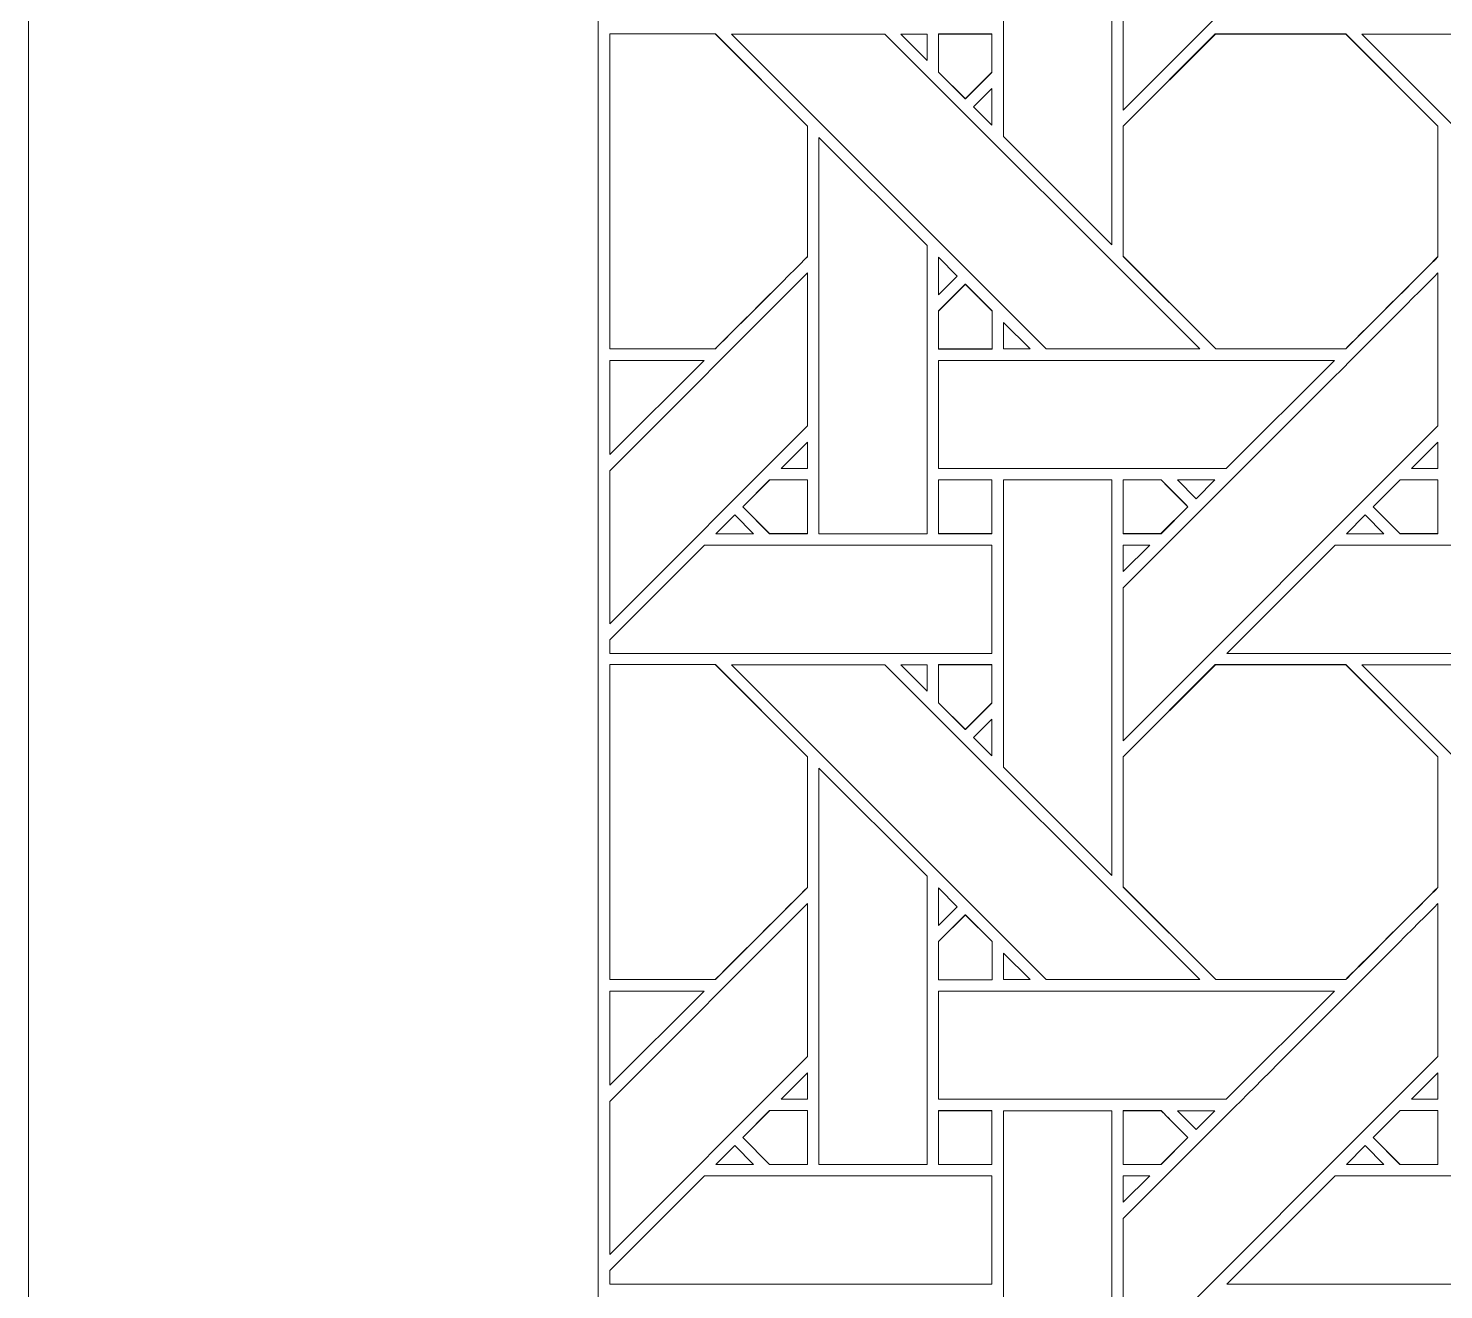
# Model space of a CAD drawing. Header units: inches. Extents: x 3.4 to 21.4, y 0.1 to 18.1.
# Drawn here: x 3.383 to 5.513, y 13.61 to 15.507 of the extents above; entities that cross this region are included whole.
import ezdxf

# ---------------------------------------------------------------- set-up
doc = ezdxf.new("R2010")
doc.units = ezdxf.units.IN
doc.header["$MEASUREMENT"] = 0
doc.layers.add('Design', color=7, linetype='Continuous', lineweight=0)

msp = doc.modelspace()

# ---------------------------------------------------------------- linework, layer by layer
at = {"layer": 'Design'}
for points, knots in [([(3.3829, 18.0948), (3.3829, 18.0948), (3.3829, 0.0948), (3.3829, 0.0948), (3.3829, 0.0948), (21.3829, 0.0948), (21.3829, 0.0948), (21.3829, 0.0948), (21.3829, 18.0948), (21.3829, 18.0948), (21.3829, 18.0948), (3.3829, 18.0948), (3.3829, 18.0948)], [0, 0, 0, 0, 1, 1, 1, 2, 2, 2, 3, 3, 3, 4, 4, 4, 4]), ([(4.2402, 17.2374), (4.2402, 17.2374), (4.2402, 0.9521), (4.2402, 0.9521), (4.2402, 0.9521), (20.5255, 0.9521), (20.5255, 0.9521), (20.5255, 0.9521), (20.5255, 17.2374), (20.5255, 17.2374), (20.5255, 17.2374), (4.2402, 17.2374), (4.2402, 17.2374)], [0, 0, 0, 0, 1, 1, 1, 2, 2, 2, 3, 3, 3, 4, 4, 4, 4]), ([(5.5042, 15.8577), (5.5042, 15.8577), (5.0306, 15.3841), (5.0306, 15.3841), (5.0306, 15.3841), (5.0306, 15.6142), (5.0306, 15.6142), (5.0306, 15.6142), (5.5042, 16.0878), (5.5042, 16.0878), (5.5042, 16.0878), (5.5042, 15.8577), (5.5042, 15.8577)], [0, 0, 0, 0, 1, 1, 1, 2, 2, 2, 3, 3, 3, 4, 4, 4, 4]), ([(5.0134, 15.7763), (5.0134, 15.7763), (5.0134, 15.1812), (5.0134, 15.1812), (5.0134, 15.1812), (4.8505, 15.3441), (4.8505, 15.3441), (4.8505, 15.3441), (4.8505, 15.7763), (4.8505, 15.7763), (4.8505, 15.7763), (5.0134, 15.7763), (5.0134, 15.7763)], [0, 0, 0, 0, 1, 1, 1, 2, 2, 2, 3, 3, 3, 4, 4, 4, 4]), ([(4.4166, 15.4985), (4.4166, 15.4985), (4.5554, 15.3598), (4.5554, 15.3598), (4.5554, 15.3598), (4.5554, 15.1636), (4.5554, 15.1636), (4.5376, 15.1457), (4.4256, 15.0339), (4.4167, 15.0249), (4.4167, 15.0249), (4.2579, 15.0249), (4.2579, 15.0249), (4.2579, 15.0249), (4.2579, 15.4985), (4.2579, 15.4985), (4.2579, 15.4985), (4.4166, 15.4985), (4.4166, 15.4985)], [0, 0, 0, 0, 1, 1, 1, 2, 2, 2, 3, 3, 3, 4, 4, 4, 5, 5, 5, 6, 6, 6, 6]), ([(4.4168, 15.4985), (4.4168, 15.4985), (4.5555, 15.3597), (4.5555, 15.3597), (4.5555, 15.3597), (4.5555, 15.1635), (4.5555, 15.1635), (4.5376, 15.1454), (4.4257, 15.0338), (4.4168, 15.0249), (4.4168, 15.0249), (4.2579, 15.0249), (4.2579, 15.0249), (4.2579, 15.0249), (4.2579, 15.4985), (4.2579, 15.4985), (4.2579, 15.4985), (4.4168, 15.4985), (4.4168, 15.4985)], [0, 0, 0, 0, 1, 1, 1, 2, 2, 2, 3, 3, 3, 4, 4, 4, 5, 5, 5, 6, 6, 6, 6]), ([(4.6719, 15.4984), (4.6719, 15.4984), (5.1456, 15.0248), (5.1456, 15.0248), (5.1456, 15.0248), (4.9146, 15.0248), (4.9146, 15.0248), (4.9146, 15.0248), (4.441, 15.4984), (4.441, 15.4984), (4.441, 15.4984), (4.6719, 15.4984), (4.6719, 15.4984)], [0, 0, 0, 0, 1, 1, 1, 2, 2, 2, 3, 3, 3, 4, 4, 4, 4]), ([(4.7355, 15.4984), (4.7355, 15.4984), (4.7355, 15.4586), (4.7355, 15.4586), (4.7355, 15.4586), (4.6961, 15.4984), (4.6961, 15.4984), (4.6961, 15.4984), (4.7355, 15.4984), (4.7355, 15.4984)], [0, 0, 0, 0, 1, 1, 1, 2, 2, 2, 3, 3, 3, 3]), ([(4.8328, 15.4985), (4.8328, 15.4985), (4.8328, 15.4409), (4.8328, 15.4409), (4.8328, 15.4409), (4.7929, 15.401), (4.7929, 15.401), (4.7929, 15.401), (4.7526, 15.4413), (4.7526, 15.4413), (4.7526, 15.4413), (4.7526, 15.4985), (4.7526, 15.4985), (4.7526, 15.4985), (4.8328, 15.4985), (4.8328, 15.4985)], [0, 0, 0, 0, 1, 1, 1, 2, 2, 2, 3, 3, 3, 4, 4, 4, 5, 5, 5, 5]), ([(4.793, 15.4009), (4.793, 15.4009), (4.7527, 15.4412), (4.7527, 15.4412), (4.7527, 15.4412), (4.7527, 15.4984), (4.7527, 15.4984), (4.7527, 15.4984), (4.833, 15.4984), (4.833, 15.4984), (4.833, 15.4984), (4.833, 15.4408), (4.833, 15.4408), (4.833, 15.4408), (4.793, 15.4009), (4.793, 15.4009)], [0, 0, 0, 0, 1, 1, 1, 2, 2, 2, 3, 3, 3, 4, 4, 4, 5, 5, 5, 5]), ([(5.1691, 15.4985), (5.1691, 15.4985), (5.3654, 15.4985), (5.3654, 15.4985), (5.3654, 15.4985), (5.5041, 15.3598), (5.5041, 15.3598), (5.5041, 15.3598), (5.5041, 15.1636), (5.5041, 15.1636), (5.4863, 15.1457), (5.3744, 15.0339), (5.3654, 15.0249), (5.3654, 15.0249), (5.1697, 15.0249), (5.1697, 15.0249), (5.1697, 15.0249), (5.0304, 15.1641), (5.0304, 15.1641), (5.0304, 15.1641), (5.0304, 15.3598), (5.0304, 15.3598), (5.0304, 15.3598), (5.1691, 15.4985), (5.1691, 15.4985)], [0, 0, 0, 0, 1, 1, 1, 2, 2, 2, 3, 3, 3, 4, 4, 4, 5, 5, 5, 6, 6, 6, 7, 7, 7, 8, 8, 8, 8]), ([(5.0306, 15.3597), (5.0306, 15.3597), (5.1693, 15.4984), (5.1693, 15.4984), (5.1693, 15.4984), (5.3655, 15.4984), (5.3655, 15.4984), (5.3655, 15.4984), (5.5042, 15.3597), (5.5042, 15.3597), (5.5042, 15.3597), (5.5042, 15.1635), (5.5042, 15.1635), (5.486, 15.1451), (5.3742, 15.0335), (5.3655, 15.0248), (5.3655, 15.0248), (5.1698, 15.0248), (5.1698, 15.0248), (5.1698, 15.0248), (5.0306, 15.164), (5.0306, 15.164), (5.0306, 15.164), (5.0306, 15.3597), (5.0306, 15.3597)], [0, 0, 0, 0, 1, 1, 1, 2, 2, 2, 3, 3, 3, 4, 4, 4, 5, 5, 5, 6, 6, 6, 7, 7, 7, 8, 8, 8, 8]), ([(6.0943, 15.0248), (6.0943, 15.0248), (5.8633, 15.0248), (5.8633, 15.0248), (5.8633, 15.0248), (5.3897, 15.4984), (5.3897, 15.4984), (5.3897, 15.4984), (5.6207, 15.4984), (5.6207, 15.4984), (5.6207, 15.4984), (6.0943, 15.0248), (6.0943, 15.0248)], [0, 0, 0, 0, 1, 1, 1, 2, 2, 2, 3, 3, 3, 4, 4, 4, 4]), ([(4.833, 15.4166), (4.833, 15.4166), (4.833, 15.3614), (4.833, 15.3614), (4.833, 15.3614), (4.8052, 15.3888), (4.8052, 15.3888), (4.8052, 15.3888), (4.833, 15.4166), (4.833, 15.4166)], [0, 0, 0, 0, 1, 1, 1, 2, 2, 2, 3, 3, 3, 3]), ([(4.7354, 15.1805), (4.7354, 15.1805), (4.7354, 14.7468), (4.7354, 14.7468), (4.7354, 14.7468), (4.5727, 14.7468), (4.5727, 14.7468), (4.5727, 14.7468), (4.5727, 15.3426), (4.5727, 15.3426), (4.5727, 15.3426), (4.7354, 15.1805), (4.7354, 15.1805)], [0, 0, 0, 0, 1, 1, 1, 2, 2, 2, 3, 3, 3, 4, 4, 4, 4]), ([(4.7527, 15.1062), (4.7527, 15.1062), (4.7527, 15.163), (4.7527, 15.163), (4.7527, 15.163), (4.7809, 15.1344), (4.7809, 15.1344), (4.7809, 15.1344), (4.7527, 15.1062), (4.7527, 15.1062)], [0, 0, 0, 0, 1, 1, 1, 2, 2, 2, 3, 3, 3, 3]), ([(4.5555, 15.139), (4.5555, 15.139), (4.5555, 14.909), (4.5555, 14.909), (4.5555, 14.909), (4.2579, 14.6114), (4.2579, 14.6114), (4.2579, 14.6114), (4.2579, 14.8413), (4.2579, 14.8413), (4.2579, 14.8413), (4.5555, 15.139), (4.5555, 15.139)], [0, 0, 0, 0, 1, 1, 1, 2, 2, 2, 3, 3, 3, 4, 4, 4, 4]), ([(5.1664, 14.8013), (5.216, 14.8506), (5.4488, 15.0835), (5.5042, 15.139), (5.5042, 15.139), (5.5042, 14.909), (5.5042, 14.909), (5.5042, 14.909), (5.0306, 14.4354), (5.0306, 14.4354), (5.0306, 14.4354), (5.0306, 14.6655), (5.0306, 14.6655), (5.0306, 14.6655), (5.1664, 14.8013), (5.1664, 14.8013)], [0, 0, 0, 0, 1, 1, 1, 2, 2, 2, 3, 3, 3, 4, 4, 4, 5, 5, 5, 5]), ([(4.7526, 15.0247), (4.7526, 15.0247), (4.7526, 15.0819), (4.7526, 15.0819), (4.7526, 15.0819), (4.7929, 15.1223), (4.7929, 15.1223), (4.7929, 15.1223), (4.8332, 15.0819), (4.8332, 15.0819), (4.8332, 15.0819), (4.8332, 15.0247), (4.8332, 15.0247), (4.8332, 15.0247), (4.7526, 15.0247), (4.7526, 15.0247)], [0, 0, 0, 0, 1, 1, 1, 2, 2, 2, 3, 3, 3, 4, 4, 4, 5, 5, 5, 5]), ([(4.7931, 15.1222), (4.7931, 15.1222), (4.8334, 15.0818), (4.8334, 15.0818), (4.8334, 15.0818), (4.8334, 15.0245), (4.8334, 15.0245), (4.8334, 15.0245), (4.7527, 15.0245), (4.7527, 15.0245), (4.7527, 15.0245), (4.7527, 15.0818), (4.7527, 15.0818), (4.7527, 15.0818), (4.7931, 15.1222), (4.7931, 15.1222)], [0, 0, 0, 0, 1, 1, 1, 2, 2, 2, 3, 3, 3, 4, 4, 4, 5, 5, 5, 5]), ([(4.8506, 15.0248), (4.8506, 15.0248), (4.8506, 15.0646), (4.8506, 15.0646), (4.8506, 15.0646), (4.8904, 15.0248), (4.8904, 15.0248), (4.8904, 15.0248), (4.8506, 15.0248), (4.8506, 15.0248)], [0, 0, 0, 0, 1, 1, 1, 2, 2, 2, 3, 3, 3, 3]), ([(4.3997, 15.0075), (4.3997, 15.0075), (4.2579, 14.8657), (4.2579, 14.8657), (4.2579, 14.8657), (4.2579, 15.0075), (4.2579, 15.0075), (4.2579, 15.0075), (4.3997, 15.0075), (4.3997, 15.0075)], [0, 0, 0, 0, 1, 1, 1, 2, 2, 2, 3, 3, 3, 3]), ([(4.7527, 14.8448), (4.7527, 14.8448), (4.7527, 15.0075), (4.7527, 15.0075), (4.7527, 15.0075), (5.3484, 15.0075), (5.3484, 15.0075), (5.3484, 15.0075), (5.1857, 14.8448), (5.1857, 14.8448), (5.1857, 14.8448), (4.7527, 14.8448), (4.7527, 14.8448)], [0, 0, 0, 0, 1, 1, 1, 2, 2, 2, 3, 3, 3, 4, 4, 4, 4]), ([(4.5158, 14.8449), (4.5158, 14.8449), (4.5555, 14.8846), (4.5555, 14.8846), (4.5555, 14.8846), (4.5555, 14.8449), (4.5555, 14.8449), (4.5555, 14.8449), (4.5158, 14.8449), (4.5158, 14.8449)], [0, 0, 0, 0, 1, 1, 1, 2, 2, 2, 3, 3, 3, 3]), ([(5.4645, 14.8449), (5.4645, 14.8449), (5.5042, 14.8846), (5.5042, 14.8846), (5.5042, 14.8846), (5.5042, 14.8449), (5.5042, 14.8449), (5.5042, 14.8449), (5.4645, 14.8449), (5.4645, 14.8449)], [0, 0, 0, 0, 1, 1, 1, 2, 2, 2, 3, 3, 3, 3]), ([(4.4983, 14.7469), (4.4983, 14.7469), (4.4579, 14.7873), (4.4579, 14.7873), (4.4579, 14.7873), (4.4983, 14.8277), (4.4983, 14.8277), (4.4983, 14.8277), (4.5554, 14.8277), (4.5554, 14.8277), (4.5554, 14.8277), (4.5554, 14.7469), (4.5554, 14.7469), (4.5554, 14.7469), (4.4983, 14.7469), (4.4983, 14.7469)], [0, 0, 0, 0, 1, 1, 1, 2, 2, 2, 3, 3, 3, 4, 4, 4, 5, 5, 5, 5]), ([(4.5555, 14.8276), (4.5555, 14.8276), (4.5555, 14.7468), (4.5555, 14.7468), (4.5555, 14.7468), (4.4984, 14.7468), (4.4984, 14.7468), (4.4984, 14.7468), (4.4581, 14.7872), (4.4581, 14.7872), (4.4581, 14.7872), (4.4985, 14.8276), (4.4985, 14.8276), (4.4985, 14.8276), (4.5555, 14.8276), (4.5555, 14.8276)], [0, 0, 0, 0, 1, 1, 1, 2, 2, 2, 3, 3, 3, 4, 4, 4, 5, 5, 5, 5]), ([(4.7526, 14.8277), (4.7526, 14.8277), (4.8328, 14.8277), (4.8328, 14.8277), (4.8328, 14.8277), (4.8328, 14.7469), (4.8328, 14.7469), (4.8328, 14.7469), (4.7526, 14.7469), (4.7526, 14.7469), (4.7526, 14.7469), (4.7526, 14.8277), (4.7526, 14.8277)], [0, 0, 0, 0, 1, 1, 1, 2, 2, 2, 3, 3, 3, 4, 4, 4, 4]), ([(4.833, 14.8276), (4.833, 14.8276), (4.833, 14.7468), (4.833, 14.7468), (4.833, 14.7468), (4.7527, 14.7468), (4.7527, 14.7468), (4.7527, 14.7468), (4.7527, 14.8276), (4.7527, 14.8276), (4.7527, 14.8276), (4.833, 14.8276), (4.833, 14.8276)], [0, 0, 0, 0, 1, 1, 1, 2, 2, 2, 3, 3, 3, 4, 4, 4, 4]), ([(5.0134, 14.8276), (5.0134, 14.8276), (5.0134, 14.2324), (5.0134, 14.2324), (5.0134, 14.2324), (4.8505, 14.3954), (4.8505, 14.3954), (4.8505, 14.3954), (4.8505, 14.8276), (4.8505, 14.8276), (4.8505, 14.8276), (5.0134, 14.8276), (5.0134, 14.8276)], [0, 0, 0, 0, 1, 1, 1, 2, 2, 2, 3, 3, 3, 4, 4, 4, 4]), ([(5.0875, 14.8277), (5.0926, 14.8225), (5.1234, 14.7917), (5.1278, 14.7873), (5.1278, 14.7873), (5.0874, 14.7469), (5.0874, 14.7469), (5.0874, 14.7469), (5.0304, 14.7469), (5.0304, 14.7469), (5.0304, 14.7469), (5.0304, 14.8277), (5.0304, 14.8277), (5.0304, 14.8277), (5.0875, 14.8277), (5.0875, 14.8277)], [0, 0, 0, 0, 1, 1, 1, 2, 2, 2, 3, 3, 3, 4, 4, 4, 5, 5, 5, 5]), ([(5.128, 14.7872), (5.128, 14.7872), (5.0875, 14.7468), (5.0875, 14.7468), (5.0875, 14.7468), (5.0306, 14.7468), (5.0306, 14.7468), (5.0306, 14.7468), (5.0306, 14.8276), (5.0306, 14.8276), (5.0306, 14.8276), (5.0876, 14.8276), (5.0876, 14.8276), (5.0928, 14.8225), (5.1235, 14.7916), (5.128, 14.7872)], [0, 0, 0, 0, 1, 1, 1, 2, 2, 2, 3, 3, 3, 4, 4, 4, 5, 5, 5, 5]), ([(5.112, 14.8276), (5.112, 14.8276), (5.1685, 14.8276), (5.1685, 14.8276), (5.1685, 14.8276), (5.1402, 14.7994), (5.1402, 14.7994), (5.1402, 14.7994), (5.112, 14.8276), (5.112, 14.8276)], [0, 0, 0, 0, 1, 1, 1, 2, 2, 2, 3, 3, 3, 3]), ([(5.447, 14.7469), (5.447, 14.7469), (5.4066, 14.7873), (5.4066, 14.7873), (5.4066, 14.7873), (5.4471, 14.8277), (5.4471, 14.8277), (5.4471, 14.8277), (5.5041, 14.8277), (5.5041, 14.8277), (5.5041, 14.8277), (5.5041, 14.7469), (5.5041, 14.7469), (5.5041, 14.7469), (5.447, 14.7469), (5.447, 14.7469)], [0, 0, 0, 0, 1, 1, 1, 2, 2, 2, 3, 3, 3, 4, 4, 4, 5, 5, 5, 5]), ([(5.4068, 14.7872), (5.4068, 14.7872), (5.4472, 14.8276), (5.4472, 14.8276), (5.4472, 14.8276), (5.5042, 14.8276), (5.5042, 14.8276), (5.5042, 14.8276), (5.5042, 14.7468), (5.5042, 14.7468), (5.5042, 14.7468), (5.4471, 14.7468), (5.4471, 14.7468), (5.4471, 14.7468), (5.4068, 14.7872), (5.4068, 14.7872)], [0, 0, 0, 0, 1, 1, 1, 2, 2, 2, 3, 3, 3, 4, 4, 4, 5, 5, 5, 5]), ([(4.4742, 14.7468), (4.4742, 14.7468), (4.4177, 14.7468), (4.4177, 14.7468), (4.4177, 14.7468), (4.4459, 14.775), (4.4459, 14.775), (4.4459, 14.775), (4.4742, 14.7468), (4.4742, 14.7468)], [0, 0, 0, 0, 1, 1, 1, 2, 2, 2, 3, 3, 3, 3]), ([(5.4229, 14.7468), (5.4229, 14.7468), (5.3664, 14.7468), (5.3664, 14.7468), (5.3664, 14.7468), (5.3947, 14.775), (5.3947, 14.775), (5.3947, 14.775), (5.4229, 14.7468), (5.4229, 14.7468)], [0, 0, 0, 0, 1, 1, 1, 2, 2, 2, 3, 3, 3, 3]), ([(4.2579, 14.587), (4.2579, 14.587), (4.4005, 14.7296), (4.4005, 14.7296), (4.4005, 14.7296), (4.833, 14.7296), (4.833, 14.7296), (4.833, 14.7296), (4.833, 14.5668), (4.833, 14.5668), (4.833, 14.5668), (4.2579, 14.5668), (4.2579, 14.5668), (4.2579, 14.5668), (4.2579, 14.587), (4.2579, 14.587)], [0, 0, 0, 0, 1, 1, 1, 2, 2, 2, 3, 3, 3, 4, 4, 4, 5, 5, 5, 5]), ([(5.0704, 14.7296), (5.0704, 14.7296), (5.0306, 14.6898), (5.0306, 14.6898), (5.0306, 14.6898), (5.0306, 14.7296), (5.0306, 14.7296), (5.0306, 14.7296), (5.0704, 14.7296), (5.0704, 14.7296)], [0, 0, 0, 0, 1, 1, 1, 2, 2, 2, 3, 3, 3, 3]), ([(5.3493, 14.7296), (5.3493, 14.7296), (5.7817, 14.7296), (5.7817, 14.7296), (5.7817, 14.7296), (5.7817, 14.5668), (5.7817, 14.5668), (5.7817, 14.5668), (5.1864, 14.5668), (5.1864, 14.5668), (5.1864, 14.5668), (5.3493, 14.7296), (5.3493, 14.7296)], [0, 0, 0, 0, 1, 1, 1, 2, 2, 2, 3, 3, 3, 4, 4, 4, 4]), ([(4.4166, 14.5498), (4.4166, 14.5498), (4.5554, 14.4111), (4.5554, 14.4111), (4.5554, 14.4111), (4.5554, 14.2148), (4.5554, 14.2148), (4.5376, 14.1969), (4.4256, 14.0851), (4.4167, 14.0761), (4.4167, 14.0761), (4.2579, 14.0761), (4.2579, 14.0761), (4.2579, 14.0761), (4.2579, 14.5498), (4.2579, 14.5498), (4.2579, 14.5498), (4.4166, 14.5498), (4.4166, 14.5498)], [0, 0, 0, 0, 1, 1, 1, 2, 2, 2, 3, 3, 3, 4, 4, 4, 5, 5, 5, 6, 6, 6, 6]), ([(4.4168, 14.5498), (4.4168, 14.5498), (4.5555, 14.411), (4.5555, 14.411), (4.5555, 14.411), (4.5555, 14.2147), (4.5555, 14.2147), (4.5374, 14.1965), (4.4256, 14.0849), (4.4168, 14.0761), (4.4168, 14.0761), (4.2579, 14.0761), (4.2579, 14.0761), (4.2579, 14.0761), (4.2579, 14.5498), (4.2579, 14.5498), (4.2579, 14.5498), (4.4168, 14.5498), (4.4168, 14.5498)], [0, 0, 0, 0, 1, 1, 1, 2, 2, 2, 3, 3, 3, 4, 4, 4, 5, 5, 5, 6, 6, 6, 6]), ([(4.6719, 14.5497), (4.6719, 14.5497), (5.1456, 14.076), (5.1456, 14.076), (5.1456, 14.076), (4.9146, 14.076), (4.9146, 14.076), (4.9146, 14.076), (4.441, 14.5497), (4.441, 14.5497), (4.441, 14.5497), (4.6719, 14.5497), (4.6719, 14.5497)], [0, 0, 0, 0, 1, 1, 1, 2, 2, 2, 3, 3, 3, 4, 4, 4, 4]), ([(4.7355, 14.5497), (4.7355, 14.5497), (4.7355, 14.5099), (4.7355, 14.5099), (4.7355, 14.5099), (4.6961, 14.5497), (4.6961, 14.5497), (4.6961, 14.5497), (4.7355, 14.5497), (4.7355, 14.5497)], [0, 0, 0, 0, 1, 1, 1, 2, 2, 2, 3, 3, 3, 3]), ([(4.8328, 14.5498), (4.8328, 14.5498), (4.8328, 14.4922), (4.8328, 14.4922), (4.8328, 14.4922), (4.7929, 14.4523), (4.7929, 14.4523), (4.7929, 14.4523), (4.7526, 14.4926), (4.7526, 14.4926), (4.7526, 14.4926), (4.7526, 14.5498), (4.7526, 14.5498), (4.7526, 14.5498), (4.8328, 14.5498), (4.8328, 14.5498)], [0, 0, 0, 0, 1, 1, 1, 2, 2, 2, 3, 3, 3, 4, 4, 4, 5, 5, 5, 5]), ([(4.793, 14.4522), (4.793, 14.4522), (4.7527, 14.4925), (4.7527, 14.4925), (4.7527, 14.4925), (4.7527, 14.5497), (4.7527, 14.5497), (4.7527, 14.5497), (4.833, 14.5497), (4.833, 14.5497), (4.833, 14.5497), (4.833, 14.4921), (4.833, 14.4921), (4.833, 14.4921), (4.793, 14.4522), (4.793, 14.4522)], [0, 0, 0, 0, 1, 1, 1, 2, 2, 2, 3, 3, 3, 4, 4, 4, 5, 5, 5, 5]), ([(5.1691, 14.5498), (5.1691, 14.5498), (5.3654, 14.5498), (5.3654, 14.5498), (5.3654, 14.5498), (5.5041, 14.4111), (5.5041, 14.4111), (5.5041, 14.4111), (5.5041, 14.2148), (5.5041, 14.2148), (5.4863, 14.1969), (5.3744, 14.0852), (5.3654, 14.0762), (5.3654, 14.0762), (5.1697, 14.0762), (5.1697, 14.0762), (5.1697, 14.0762), (5.0304, 14.2154), (5.0304, 14.2154), (5.0304, 14.2154), (5.0304, 14.4111), (5.0304, 14.4111), (5.0304, 14.4111), (5.1691, 14.5498), (5.1691, 14.5498)], [0, 0, 0, 0, 1, 1, 1, 2, 2, 2, 3, 3, 3, 4, 4, 4, 5, 5, 5, 6, 6, 6, 7, 7, 7, 8, 8, 8, 8]), ([(5.0306, 14.411), (5.0306, 14.411), (5.1693, 14.5497), (5.1693, 14.5497), (5.1693, 14.5497), (5.3655, 14.5497), (5.3655, 14.5497), (5.3655, 14.5497), (5.5042, 14.411), (5.5042, 14.411), (5.5042, 14.411), (5.5042, 14.2147), (5.5042, 14.2147), (5.4863, 14.1966), (5.3744, 14.0849), (5.3655, 14.0761), (5.3655, 14.0761), (5.1698, 14.0761), (5.1698, 14.0761), (5.1698, 14.0761), (5.0306, 14.2153), (5.0306, 14.2153), (5.0306, 14.2153), (5.0306, 14.411), (5.0306, 14.411)], [0, 0, 0, 0, 1, 1, 1, 2, 2, 2, 3, 3, 3, 4, 4, 4, 5, 5, 5, 6, 6, 6, 7, 7, 7, 8, 8, 8, 8]), ([(5.6207, 14.5497), (5.6207, 14.5497), (6.0943, 14.076), (6.0943, 14.076), (6.0943, 14.076), (5.8633, 14.076), (5.8633, 14.076), (5.8633, 14.076), (5.3897, 14.5497), (5.3897, 14.5497), (5.3897, 14.5497), (5.6207, 14.5497), (5.6207, 14.5497)], [0, 0, 0, 0, 1, 1, 1, 2, 2, 2, 3, 3, 3, 4, 4, 4, 4]), ([(4.833, 14.4679), (4.833, 14.4679), (4.833, 14.4127), (4.833, 14.4127), (4.833, 14.4127), (4.8052, 14.4401), (4.8052, 14.4401), (4.8052, 14.4401), (4.833, 14.4679), (4.833, 14.4679)], [0, 0, 0, 0, 1, 1, 1, 2, 2, 2, 3, 3, 3, 3]), ([(4.7354, 14.2317), (4.7354, 14.2317), (4.7354, 13.798), (4.7354, 13.798), (4.7354, 13.798), (4.5727, 13.798), (4.5727, 13.798), (4.5727, 13.798), (4.5727, 14.3939), (4.5727, 14.3939), (4.5727, 14.3939), (4.7354, 14.2317), (4.7354, 14.2317)], [0, 0, 0, 0, 1, 1, 1, 2, 2, 2, 3, 3, 3, 4, 4, 4, 4]), ([(4.7527, 14.1575), (4.7527, 14.1575), (4.7527, 14.2142), (4.7527, 14.2142), (4.7527, 14.2142), (4.7809, 14.1857), (4.7809, 14.1857), (4.7809, 14.1857), (4.7527, 14.1575), (4.7527, 14.1575)], [0, 0, 0, 0, 1, 1, 1, 2, 2, 2, 3, 3, 3, 3]), ([(4.5555, 14.1903), (4.5555, 14.1903), (4.5555, 13.9603), (4.5555, 13.9603), (4.5555, 13.9603), (4.2579, 13.6626), (4.2579, 13.6626), (4.2579, 13.6626), (4.2579, 13.8926), (4.2579, 13.8926), (4.2579, 13.8926), (4.5555, 14.1903), (4.5555, 14.1903)], [0, 0, 0, 0, 1, 1, 1, 2, 2, 2, 3, 3, 3, 4, 4, 4, 4]), ([(5.1661, 13.8522), (5.2074, 13.8933), (5.4477, 14.1338), (5.5042, 14.1903), (5.5042, 14.1903), (5.5042, 13.9603), (5.5042, 13.9603), (5.5042, 13.9603), (5.0306, 13.4866), (5.0306, 13.4866), (5.0306, 13.4866), (5.0306, 13.7167), (5.0306, 13.7167), (5.0306, 13.7167), (5.1661, 13.8522), (5.1661, 13.8522)], [0, 0, 0, 0, 1, 1, 1, 2, 2, 2, 3, 3, 3, 4, 4, 4, 5, 5, 5, 5]), ([(4.7526, 14.0759), (4.7526, 14.0759), (4.7526, 14.1332), (4.7526, 14.1332), (4.7526, 14.1332), (4.7929, 14.1735), (4.7929, 14.1735), (4.7929, 14.1735), (4.8332, 14.1332), (4.8332, 14.1332), (4.8332, 14.1332), (4.8332, 14.0759), (4.8332, 14.0759), (4.8332, 14.0759), (4.7526, 14.0759), (4.7526, 14.0759)], [0, 0, 0, 0, 1, 1, 1, 2, 2, 2, 3, 3, 3, 4, 4, 4, 5, 5, 5, 5]), ([(4.7931, 14.1734), (4.7931, 14.1734), (4.8334, 14.1331), (4.8334, 14.1331), (4.8334, 14.1331), (4.8334, 14.0758), (4.8334, 14.0758), (4.8334, 14.0758), (4.7527, 14.0758), (4.7527, 14.0758), (4.7527, 14.0758), (4.7527, 14.1331), (4.7527, 14.1331), (4.7527, 14.1331), (4.7931, 14.1734), (4.7931, 14.1734)], [0, 0, 0, 0, 1, 1, 1, 2, 2, 2, 3, 3, 3, 4, 4, 4, 5, 5, 5, 5]), ([(4.8506, 14.076), (4.8506, 14.076), (4.8506, 14.1158), (4.8506, 14.1158), (4.8506, 14.1158), (4.8904, 14.076), (4.8904, 14.076), (4.8904, 14.076), (4.8506, 14.076), (4.8506, 14.076)], [0, 0, 0, 0, 1, 1, 1, 2, 2, 2, 3, 3, 3, 3]), ([(4.3997, 14.0588), (4.3997, 14.0588), (4.2579, 13.917), (4.2579, 13.917), (4.2579, 13.917), (4.2579, 14.0588), (4.2579, 14.0588), (4.2579, 14.0588), (4.3997, 14.0588), (4.3997, 14.0588)], [0, 0, 0, 0, 1, 1, 1, 2, 2, 2, 3, 3, 3, 3]), ([(4.7527, 13.8961), (4.7527, 13.8961), (4.7527, 14.0588), (4.7527, 14.0588), (4.7527, 14.0588), (5.3484, 14.0588), (5.3484, 14.0588), (5.3484, 14.0588), (5.1857, 13.8961), (5.1857, 13.8961), (5.1857, 13.8961), (4.7527, 13.8961), (4.7527, 13.8961)], [0, 0, 0, 0, 1, 1, 1, 2, 2, 2, 3, 3, 3, 4, 4, 4, 4]), ([(4.5158, 13.8961), (4.5158, 13.8961), (4.5555, 13.9359), (4.5555, 13.9359), (4.5555, 13.9359), (4.5555, 13.8961), (4.5555, 13.8961), (4.5555, 13.8961), (4.5158, 13.8961), (4.5158, 13.8961)], [0, 0, 0, 0, 1, 1, 1, 2, 2, 2, 3, 3, 3, 3]), ([(5.4645, 13.8961), (5.4645, 13.8961), (5.5042, 13.9359), (5.5042, 13.9359), (5.5042, 13.9359), (5.5042, 13.8961), (5.5042, 13.8961), (5.5042, 13.8961), (5.4645, 13.8961), (5.4645, 13.8961)], [0, 0, 0, 0, 1, 1, 1, 2, 2, 2, 3, 3, 3, 3]), ([(4.4983, 13.7981), (4.4983, 13.7981), (4.4579, 13.8385), (4.4579, 13.8385), (4.4579, 13.8385), (4.4983, 13.8789), (4.4983, 13.8789), (4.4983, 13.8789), (4.5554, 13.8789), (4.5554, 13.8789), (4.5554, 13.8789), (4.5554, 13.7981), (4.5554, 13.7981), (4.5554, 13.7981), (4.4983, 13.7981), (4.4983, 13.7981)], [0, 0, 0, 0, 1, 1, 1, 2, 2, 2, 3, 3, 3, 4, 4, 4, 5, 5, 5, 5]), ([(4.5555, 13.8789), (4.5555, 13.8789), (4.5555, 13.798), (4.5555, 13.798), (4.5555, 13.798), (4.4984, 13.798), (4.4984, 13.798), (4.4984, 13.798), (4.4581, 13.8384), (4.4581, 13.8384), (4.4581, 13.8384), (4.4985, 13.8789), (4.4985, 13.8789), (4.4985, 13.8789), (4.5555, 13.8789), (4.5555, 13.8789)], [0, 0, 0, 0, 1, 1, 1, 2, 2, 2, 3, 3, 3, 4, 4, 4, 5, 5, 5, 5]), ([(4.7526, 13.8789), (4.7526, 13.8789), (4.8328, 13.8789), (4.8328, 13.8789), (4.8328, 13.8789), (4.8328, 13.7981), (4.8328, 13.7981), (4.8328, 13.7981), (4.7526, 13.7981), (4.7526, 13.7981), (4.7526, 13.7981), (4.7526, 13.8789), (4.7526, 13.8789)], [0, 0, 0, 0, 1, 1, 1, 2, 2, 2, 3, 3, 3, 4, 4, 4, 4]), ([(4.833, 13.8788), (4.833, 13.8788), (4.833, 13.798), (4.833, 13.798), (4.833, 13.798), (4.7527, 13.798), (4.7527, 13.798), (4.7527, 13.798), (4.7527, 13.8788), (4.7527, 13.8788), (4.7527, 13.8788), (4.833, 13.8788), (4.833, 13.8788)], [0, 0, 0, 0, 1, 1, 1, 2, 2, 2, 3, 3, 3, 4, 4, 4, 4]), ([(5.0134, 13.8788), (5.0134, 13.8788), (5.0134, 13.2837), (5.0134, 13.2837), (5.0134, 13.2837), (4.8505, 13.4466), (4.8505, 13.4466), (4.8505, 13.4466), (4.8505, 13.8788), (4.8505, 13.8788), (4.8505, 13.8788), (5.0134, 13.8788), (5.0134, 13.8788)], [0, 0, 0, 0, 1, 1, 1, 2, 2, 2, 3, 3, 3, 4, 4, 4, 4]), ([(5.0875, 13.8789), (5.0926, 13.8738), (5.1234, 13.843), (5.1278, 13.8386), (5.1278, 13.8386), (5.0874, 13.7981), (5.0874, 13.7981), (5.0874, 13.7981), (5.0304, 13.7981), (5.0304, 13.7981), (5.0304, 13.7981), (5.0304, 13.8789), (5.0304, 13.8789), (5.0304, 13.8789), (5.0875, 13.8789), (5.0875, 13.8789)], [0, 0, 0, 0, 1, 1, 1, 2, 2, 2, 3, 3, 3, 4, 4, 4, 5, 5, 5, 5]), ([(5.1123, 13.8542), (5.1123, 13.8542), (5.128, 13.8385), (5.128, 13.8385), (5.128, 13.8385), (5.0876, 13.7981), (5.0876, 13.7981), (5.0876, 13.7981), (5.0306, 13.7981), (5.0306, 13.7981), (5.0306, 13.7981), (5.0306, 13.8788), (5.0306, 13.8788), (5.0306, 13.8788), (5.0876, 13.8788), (5.0876, 13.8788), (5.093, 13.8735), (5.103, 13.8635), (5.1123, 13.8542)], [0, 0, 0, 0, 1, 1, 1, 2, 2, 2, 3, 3, 3, 4, 4, 4, 5, 5, 5, 6, 6, 6, 6]), ([(5.112, 13.8788), (5.112, 13.8788), (5.1685, 13.8788), (5.1685, 13.8788), (5.1685, 13.8788), (5.1402, 13.8506), (5.1402, 13.8506), (5.1402, 13.8506), (5.112, 13.8788), (5.112, 13.8788)], [0, 0, 0, 0, 1, 1, 1, 2, 2, 2, 3, 3, 3, 3]), ([(5.447, 13.7981), (5.447, 13.7981), (5.4066, 13.8385), (5.4066, 13.8385), (5.4066, 13.8385), (5.4471, 13.8789), (5.4471, 13.8789), (5.4471, 13.8789), (5.5041, 13.8789), (5.5041, 13.8789), (5.5041, 13.8789), (5.5041, 13.7981), (5.5041, 13.7981), (5.5041, 13.7981), (5.447, 13.7981), (5.447, 13.7981)], [0, 0, 0, 0, 1, 1, 1, 2, 2, 2, 3, 3, 3, 4, 4, 4, 5, 5, 5, 5]), ([(5.4068, 13.8384), (5.4068, 13.8384), (5.4472, 13.8789), (5.4472, 13.8789), (5.4472, 13.8789), (5.5042, 13.8789), (5.5042, 13.8789), (5.5042, 13.8789), (5.5042, 13.798), (5.5042, 13.798), (5.5042, 13.798), (5.4471, 13.798), (5.4471, 13.798), (5.4471, 13.798), (5.4068, 13.8384), (5.4068, 13.8384)], [0, 0, 0, 0, 1, 1, 1, 2, 2, 2, 3, 3, 3, 4, 4, 4, 5, 5, 5, 5]), ([(4.4742, 13.798), (4.4742, 13.798), (4.4177, 13.798), (4.4177, 13.798), (4.4177, 13.798), (4.4459, 13.8263), (4.4459, 13.8263), (4.4459, 13.8263), (4.4742, 13.798), (4.4742, 13.798)], [0, 0, 0, 0, 1, 1, 1, 2, 2, 2, 3, 3, 3, 3]), ([(5.4229, 13.798), (5.4229, 13.798), (5.3664, 13.798), (5.3664, 13.798), (5.3664, 13.798), (5.3947, 13.8263), (5.3947, 13.8263), (5.3947, 13.8263), (5.4229, 13.798), (5.4229, 13.798)], [0, 0, 0, 0, 1, 1, 1, 2, 2, 2, 3, 3, 3, 3]), ([(4.2579, 13.6383), (4.2579, 13.6383), (4.4005, 13.7809), (4.4005, 13.7809), (4.4005, 13.7809), (4.833, 13.7809), (4.833, 13.7809), (4.833, 13.7809), (4.833, 13.6181), (4.833, 13.6181), (4.833, 13.6181), (4.2579, 13.6181), (4.2579, 13.6181), (4.2579, 13.6181), (4.2579, 13.6383), (4.2579, 13.6383)], [0, 0, 0, 0, 1, 1, 1, 2, 2, 2, 3, 3, 3, 4, 4, 4, 5, 5, 5, 5]), ([(5.0704, 13.7809), (5.0704, 13.7809), (5.0306, 13.7411), (5.0306, 13.7411), (5.0306, 13.7411), (5.0306, 13.7809), (5.0306, 13.7809), (5.0306, 13.7809), (5.0704, 13.7809), (5.0704, 13.7809)], [0, 0, 0, 0, 1, 1, 1, 2, 2, 2, 3, 3, 3, 3]), ([(5.3493, 13.7809), (5.3493, 13.7809), (5.7817, 13.7809), (5.7817, 13.7809), (5.7817, 13.7809), (5.7817, 13.6181), (5.7817, 13.6181), (5.7817, 13.6181), (5.1864, 13.6181), (5.1864, 13.6181), (5.1864, 13.6181), (5.3493, 13.7809), (5.3493, 13.7809)], [0, 0, 0, 0, 1, 1, 1, 2, 2, 2, 3, 3, 3, 4, 4, 4, 4])]:
    msp.add_open_spline(points, degree=3, knots=knots, dxfattribs=at)

doc.saveas('drawing.dxf')
